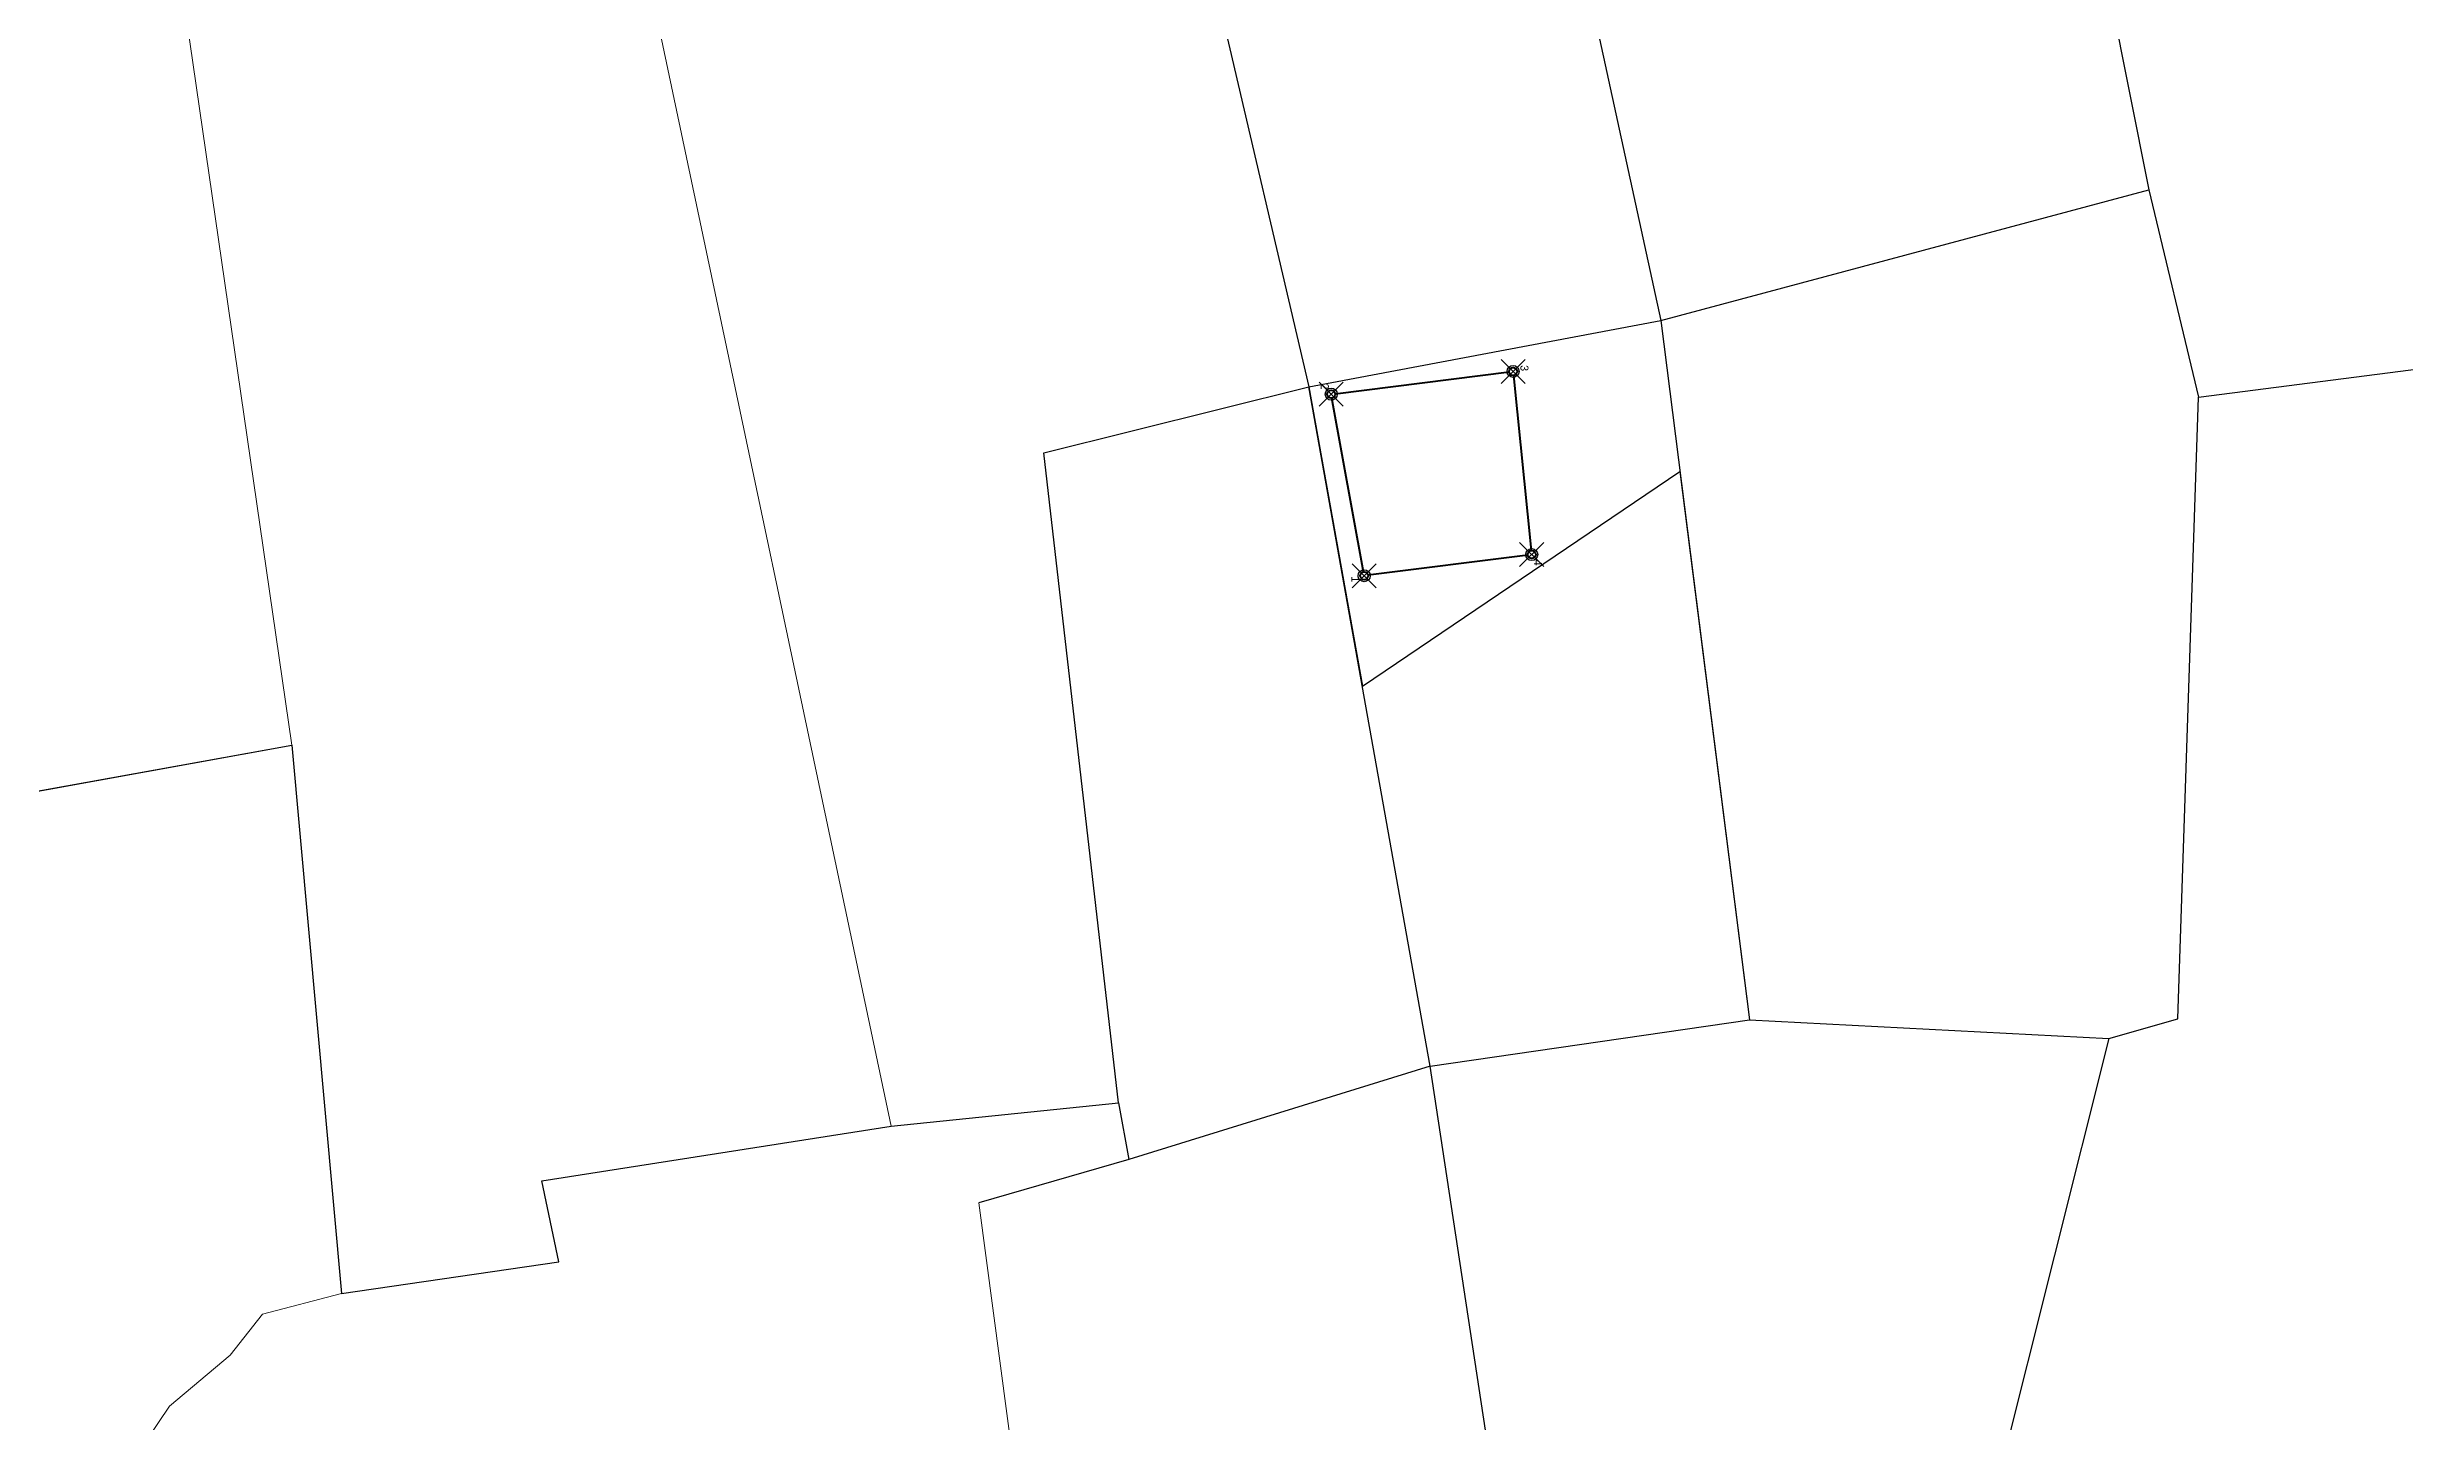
# Model space of a CAD drawing. Header units: millimetres. Extents: x 605783 to 626520, y 1302882 to 1324778.
# Drawn here: x 625557.5 to 625852.2, y 1323863.1 to 1324035 of the extents above; entities that cross this region are included whole.
import ezdxf
from ezdxf.enums import TextEntityAlignment as Align

# ---------------------------------------------------------------- set-up
doc = ezdxf.new("R2010")
doc.units = ezdxf.units.MM
doc.header["$PDMODE"] = 35
doc.header["$PDSIZE"] = 1.5
for name, color, linetype in [('2', 7, 'Continuous'), ('CVL_CUADCON_LIN', 8, 'Continuous'), ('CVL_CUADCON_TIT', 1, 'Continuous')]:
    doc.layers.add(name, color=color, linetype=linetype)
doc.styles.get("Standard").update_dxf_attribs({"font": 'TCCM____.TTF'})

msp = doc.modelspace()

# ---------------------------------------------------------------- linework, layer by layer
at = {"layer": '2', "color": 1, "linetype": 'Continuous'}
for p, q in [((625803.75579, 1324099.54293), (625820.21279, 1324017.14693)), ((625741.70079, 1324081.45093), (625759.18379, 1324000.82393)), ((625697.94079, 1324066.52693), (625715.21579, 1323992.50393)), ((625759.18379, 1324000.82393), (625820.21279, 1324017.14693)), ((625820.21279, 1324017.14693), (625826.38579, 1323991.19993)), ((625715.21579, 1323992.50393), (625759.18379, 1324000.82393)), ((625759.18379, 1324000.82393), (625770.27679, 1323913.38593)), ((625826.38579, 1323991.19993), (625889.39179, 1323999.38293)), ((625682.07879, 1323984.24793), (625715.21579, 1323992.50393)), ((625730.38779, 1323907.57693), (625715.21579, 1323992.50393)), ((625823.83779, 1323913.50993), (625826.38579, 1323991.19993)), ((625691.40279, 1323903.01293), (625682.07879, 1323984.24793)), ((625730.38779, 1323907.57693), (625770.27679, 1323913.38593)), ((625770.27679, 1323913.38593), (625815.18979, 1323911.03193)), ((625815.18979, 1323911.03193), (625823.83779, 1323913.50993)), ((625815.18979, 1323911.03193), (625786.76779, 1323797.72193)), ((625730.38779, 1323907.57693), (625692.70979, 1323895.90693)), ((625747.16479, 1323797.24493), (625730.38779, 1323907.57693)), ((625662.98779, 1323900.07793), (625691.40279, 1323903.01293)), ((625691.40279, 1323903.01293), (625692.70979, 1323895.90693)), ((625692.70979, 1323895.90693), (625673.95379, 1323890.48093))]:
    msp.add_line(p, q, dxfattribs=at)
at = {"layer": '2', "color": 1, "linetype": 'Continuous', "lineweight": 15}
for p, q in [((625629.84979, 1324057.10993), (625662.98779, 1323900.07793)), ((625588.09979, 1323947.71393), (625573.19979, 1324050.40593)), ((625588.09979, 1323947.71393), (625517.32479, 1323934.91893)), ((625594.30679, 1323879.16293), (625588.09979, 1323947.71393)), ((625662.98779, 1323900.07793), (625619.36179, 1323893.25693)), ((625619.36179, 1323893.25693), (625621.44779, 1323883.10693)), ((625673.95379, 1323890.48093), (625679.24479, 1323850.88093)), ((625621.44779, 1323883.10693), (625594.30679, 1323879.16293))]:
    msp.add_line(p, q, dxfattribs=at)
msp.add_lwpolyline([(625594.30679, 1323879.16293), (625584.42079, 1323876.57393), (625580.38779, 1323871.47393), (625572.80679, 1323865.08693), (625570.03579, 1323861.00793), (625567.51979, 1323856.93193), (625564.75579, 1323851.58393), (625563.75379, 1323849.03893), (625563.25979, 1323846.49693), (625562.77079, 1323843.19193), (625563.81479, 1323837.86293)], dxfattribs=at)
at = {"layer": 'CVL_CUADCON_LIN', "color": 1, "lineweight": 40, "ltscale": 0.5, "flags": 128}
for points in [[(625718.50408, 1323991.65652), (625740.23414, 1323994.3792)], [(625740.78081, 1323993.94392), (625743.00701, 1323972.0368)], [(625722.03298, 1323969.38774), (625718.09713, 1323991.10238)], [(625742.5615, 1323971.47672), (625722.61822, 1323968.9584)]]:
    msp.add_lwpolyline(points, dxfattribs=at)
at = {"layer": 'CVL_CUADCON_LIN', "color": 1, "lineweight": 40, "ltscale": 0.5}
for centre in [(625740.73026, 1323994.44136), (625718.00796, 1323991.59436), (625722.12216, 1323968.89576), (625743.05756, 1323971.53936)]:
    msp.add_circle(centre, 0.5, dxfattribs=at)
at = {"layer": 'CVL_CUADCON_LIN', "color": 1, "ltscale": 0.5}
for p in [(625740.73026, 1323994.44136), (625718.00796, 1323991.59436), (625743.05756, 1323971.53936), (625722.12216, 1323968.89576)]:
    msp.add_point(p, dxfattribs=at)
at = {"layer": 'CVL_CUADCON_TIT', "color": 1, "lineweight": 30, "ltscale": 0.5}
for p, q in [((625682.07879, 1323984.24793), (625715.21579, 1323992.50393)), ((625715.21579, 1323992.50393), (625721.90079, 1323955.08387)), ((625691.40279, 1323903.01293), (625682.07879, 1323984.24793)), ((625721.90079, 1323955.08387), (625761.5794, 1323981.94108)), ((625761.5794, 1323981.94108), (625770.27679, 1323913.38593)), ((625517.32384, 1323934.91876), (625588.09979, 1323947.71393)), ((625588.09979, 1323947.71393), (625594.30679, 1323879.16293)), ((625770.27679, 1323913.38593), (625815.18979, 1323911.03193)), ((625815.18979, 1323911.03193), (625793.90376, 1323826.17091)), ((625662.98779, 1323900.07793), (625691.40279, 1323903.01293)), ((625619.36179, 1323893.25693), (625662.98779, 1323900.07793)), ((625621.44779, 1323883.10693), (625619.36179, 1323893.25693)), ((625594.30679, 1323879.16293), (625621.44779, 1323883.10693))]:
    msp.add_line(p, q, dxfattribs=at)

# ---------------------------------------------------------------- texts
at = {"layer": 'CVL_CUADCON_LIN', "color": 1, "ltscale": 0.5}
msp.add_text('2', height=1, rotation=270, dxfattribs=at).set_placement((625717.20196, 1323992.18626), align=Align.MIDDLE_RIGHT)
msp.add_text('3', height=1, rotation=270, dxfattribs=at).set_placement((625741.35316, 1323995.22366), align=Align.BOTTOM_LEFT)
msp.add_text('4', height=1, rotation=270, dxfattribs=at).set_placement((625743.84016, 1323970.91686), align=Align.MIDDLE_LEFT)
msp.add_text('1', height=1, rotation=270, dxfattribs=at).set_placement((625721.53066, 1323968.08946), align=Align.TOP_RIGHT)

doc.saveas('drawing.dxf')
